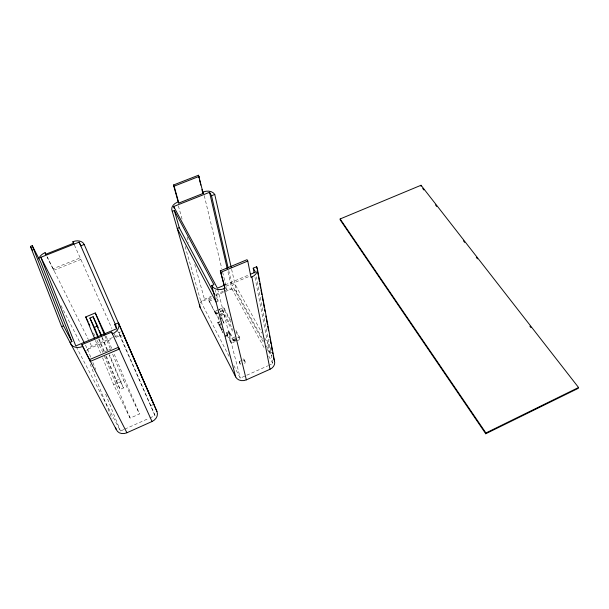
<?xml version="1.0" encoding="UTF-8"?>
<svg xmlns="http://www.w3.org/2000/svg" width="609" height="609" viewBox="0 0 609 609"><rect width="100%" height="100%" fill="white"/><g stroke="black" fill="none" stroke-linecap="round" stroke-linejoin="round"><path stroke-width="0.46" stroke-dasharray="3.04 2.28" d="M76.224 346.772L120.483 431.043L123.939 429.505M124.807 429.117L148.992 418.322M149.852 417.941L155.036 415.627L118.93 332.56L120.422 331.928M233.803 365.545L240.273 378.12L267.701 365.88M268.554 365.491L272.84 363.581L256.389 276.791M102.571 357.841L113.693 384.819L130.105 418.132L139.476 413.968L113.746 353.075M150.689 405.708L153.833 404.323M267.321 349.36L269.604 353.517L271.827 352.535M105.806 356.303L115.908 380.648L120.163 389.417L123.444 387.986L109.567 354.834M237.008 339.616L233.392 341.192L233.178 340.34L236.794 338.764M233.178 340.34L233.483 340.926L236.383 339.662M233.483 340.926L232.729 337.919L229.342 331.463L226.434 332.727L227.104 335.315L231.268 343.27L235.622 341.375M236.49 340.994L239.976 339.472L239.36 336.884L235.34 329.332M225.079 335.49L229.41 333.61L229.19 332.75L224.858 334.63M224.927 336.259L227.104 335.315M113.693 384.819L123.726 380.465L139.476 413.968M225.041 336.693L230.103 334.493L229.342 331.463M232.729 337.919L235.645 336.648M231.268 343.27L230.613 340.697L236.97 337.926M237.769 337.576L239.36 336.884M115.908 380.648L119.25 379.201L123.444 387.986M222.94 332.651L217.893 322.945L222.902 320.783L220.861 315.348M222.171 329.903L219.446 324.247L223.747 322.397L222.902 320.783M219.682 325.115L222.255 324.003M219.583 314.465L223.138 312.942L222.354 309.859L220.207 310.773M219.879 315.028L223.434 313.506L223.138 312.942M220.816 315.599L223.663 314.381L223.434 313.506M219.956 318.652L222.11 317.723M217.893 322.945L217.771 322.504L219.925 321.582M219.118 320.029L215.875 313.802L215.167 311.161L218.593 309.699M219.453 309.334L223.731 307.507L230.872 320.935M218.966 312.607L215.655 314.023L215.304 312.714L216.964 311.998M215.875 313.802L219.286 312.341M220.138 311.983L224.401 310.156L223.731 307.507M216.751 301.699L218.167 301.097L215.342 290.158M107.831 350.457L102.944 352.535L96.793 339.822M108.646 350.114L111.089 349.071M86.76 351.157A8.115 6.372 -24.3 0 1 91.746 346.354L115.413 336.358A8.024 6.334 -22.5 0 1 122.219 336.153M200.315 302.917A7.719 6.166 -14.9 0 1 204.472 299.202L211.361 296.286M215.662 294.467L223.419 291.193M224.279 290.828L226.86 289.739A7.651 6.113 -12.9 0 1 236.772 292.198L263.56 340.895M85.443 345.113L87.589 349.338L112.52 338.794M115.961 337.34L120.255 335.529L118.169 330.824M229.053 356.334L200.993 301.858L212.153 297.139M215.586 295.685L231.9 288.788L227.857 271.332M215.655 314.023L208.628 299.933L212.739 298.189M208.994 301.257L213.911 299.171M225.193 284.89L248.571 275.04M225.969 286.215L249.378 276.349M263.21 341.87L232.12 285.271L234.945 284.076L262.015 333.1M53.721 270.297L80.837 259.449L80.182 257.919L53.097 268.744L53.721 270.297L46.992 256.792M264.77 338.079L272.109 351.378M266.278 345.851L271.728 355.755M231.9 288.788L265.105 349.452M268.744 356.105L272.84 363.581M224.401 310.156L231.519 323.562M235.972 331.935L239.976 339.472M216.401 297.763L218.167 301.097M222.354 309.859L232.866 329.713M223.663 314.381L233.559 333.108M219.446 308.991L220.625 311.899L219.369 309.517M229.19 332.75L230.103 334.493M220.534 316.718L223.975 323.265L223.747 322.397M229.41 333.61L233.392 341.192M226.434 332.727L230.613 340.697M215.167 311.161L219.232 318.956M208.628 299.933L215.304 312.714M219.446 324.247L222.361 329.834M217.771 322.504L223.244 333.024M60.999 305.573L80.129 342.738M47.213 256.914L88.389 339.609M90.063 342.981L91.746 346.354M93.512 333.039L94.745 335.582M105.966 335.955L111.904 348.729M74.435 245.123L111.927 328.601M114.248 333.77L115.413 336.358M117.08 329.591L155.036 415.627M104.885 335.757L110.792 349.787M112.642 354.164L123.726 380.465M102.259 337.386L107.74 350.472M101.832 337.553L107.275 350.563M109.087 354.902L119.25 379.201M99.092 338.726L104.542 351.835M106.362 356.204L120.163 389.417M98.589 338.916L104.36 352.824M104.39 356.037L130.105 418.132M95.4 340.431L100.782 353.486M87.589 349.338L91.129 358.122M92.895 362.515L95.727 369.541M105.631 394.145L120.483 431.043M90.185 364.235L112.086 419M185.128 246.47L200.993 301.858M178.384 205.895L182.22 219.621M187.077 237L188.615 242.489M194.751 264.435L204.472 299.202M217.626 289.092L240.273 378.12M239.238 361.754L239.55 363.01A2.824 2.383 -14.4 0 0 241.293 364.776M204.274 195.634L221.767 268.516M222.65 272.208L226.86 289.739M244.795 360.657L245.1 361.913A2.824 2.383 -14.4 0 1 243.44 364.593M228.725 270.503L232.12 285.271M231.618 269.3L236.772 292.198M255.011 277.453L269.604 353.517M243.052 358.899A2.832 2.383 -14.4 0 1 243.767 362.972M240.981 363.52A2.832 2.383 -14.4 0 1 239.771 359.934M242.648 360.056A2.824 2.383 -14.4 0 1 245.1 361.913M239.558 363.01A2.824 2.383 -14.4 0 1 240.585 360.703"/><path stroke-width="0.91" d="M420.971 186.232L421.025 185.258L340.149 218.951L340.203 219.902L485.746 433.76L578.238 388.344L578.55 387.499L421.025 185.258M485.746 433.76L485.921 432.969L340.149 218.951M485.921 432.969L578.55 387.499M70.02 342.38L71.892 341.596L40.833 262.433L32.262 245.686L30.45 246.394L61.623 326.599L116.327 429.596A8.617 7.148 -28.2 0 0 126.916 432.755L152.022 421.519A8.503 7.118 -25.8 0 0 156.947 411.501L118.504 322.892L114.835 324.43L116.692 328.723L75.782 345.935L40.849 257.287L79.14 242.131L116.068 326.013M178.178 201.914L173.474 185.014L198.473 175.24L203.223 193.403L178.81 203.071L178.178 201.914L177.356 202.234A8.922 6.562 -13.5 0 0 172.271 211.338L200.247 307.697L235.698 376.948A8.153 6.92 -14.9 0 0 246.348 379.856L270.015 369.26A8.084 6.859 -12 0 0 274.37 360.703M152.022 421.519L111.622 332.133L81.85 344.664L89.523 359.614L118.481 347.297L118.991 348.485M119.25 349.079L90.254 361.426L89.523 359.614M224.325 285.256L217.398 288.171L173.687 206.512L209.542 192.307L211.521 195.748L228.086 267.732M250.307 274.309L255.506 272.124L253.23 268.181L256.648 266.742L256.998 268.599M235.698 376.948L211.742 285.598A9.516 7.498 -13.2 0 0 224.097 288.666L224.972 288.293L220.321 270.83L247.01 259.7L247.779 261.04L250.999 277.308L251.86 276.943A9.424 7.415 -10.8 0 0 256.648 266.742M211.742 285.598L213.926 284.685L174.334 210.524L172.271 211.338M221.067 272.2L247.779 261.04M97.113 325.198L93.116 316.726L89.926 318.05L94.372 327.36L97.516 326.043L98.247 327.794M61.623 326.599L63.549 325.8L71.892 341.596M94.684 338.688L85.717 316.931L95.278 312.965L105.174 334.25M214.634 294.429L179.267 227.705L177.257 228.512L216.043 302.003M153.833 404.323L84.209 244.483L80.753 245.853L79.14 242.131M211.521 195.748L214.756 194.461L231.199 267.45M173.474 185.014L174.113 186.179L199.128 176.397M422.722 188.478L423.887 189.97M435.534 204.944L436.699 206.443M463.495 240.875L464.659 242.374M476.307 257.341L477.471 258.84M529.891 326.211L531.056 327.711M203.223 193.403L202.576 192.261L203.383 191.942A8.846 6.493 -11.8 0 1 214.756 194.461M224.972 288.293L220.321 270.83M30.45 246.394L32.604 250.581M81.85 344.664L126.916 432.755M40.849 257.287L84.156 342.585M38.755 258.848A9.455 6.836 -21.5 0 1 45.104 252.689L45.949 254.379M85.717 316.931L88.183 322.016M88.998 323.714L89.82 325.404M84.209 244.483A9.333 6.783 -19.9 0 0 72.905 241.704L74.054 244.27M114.835 324.43L116.738 328.753M125.271 339.03L156.947 411.501M122.287 332.156L124.898 338.17M72.905 241.704L73.567 243.25L45.736 254.257L45.104 252.689M111.622 332.133L112.399 333.938A9.98 7.78 -22.1 0 0 118.504 322.892M95.278 312.965L104.512 334.881M99.336 330.413L101.528 335.643M93.116 316.726L101.102 335.818M94.372 327.36L98.369 336.975M89.926 318.05L97.866 337.18M115.619 427.83L116.327 429.596M32.262 245.686L63.549 325.8M173.687 206.512L174.212 208.331M174.334 210.524L179.267 227.705M174.113 186.179L178.81 203.071M224.097 288.666L246.348 379.856M198.473 175.24L199.12 177.927M199.554 179.724L200.848 185.098M201.929 189.574L202.363 191.371M209.542 192.307L227.218 268.577M251.86 276.943L270.015 369.26M253.23 268.181L254.12 272.817M257.341 268.561L274.613 361.563M257.341 270.457L258.208 275.101M258.551 276.958L259.419 281.602M259.761 283.467L260.629 288.11M260.972 289.968L261.84 294.611M262.19 296.469L263.05 301.112M263.4 302.97L264.26 307.614M264.611 309.471L264.953 311.328M265.821 315.98L266.163 317.837M266.514 319.695L267.374 324.338M267.724 326.196L268.592 330.839M269.452 335.483L269.802 337.34M270.145 339.198L271.013 343.841M271.355 345.706L272.223 350.35M272.566 352.208L272.885 353.913M273.205 355.618L273.997 359.881M200.247 307.697A7.719 6.166 -14.9 0 1 199.775 304.53M82.58 346.506A10.125 7.833 -24.2 0 1 70.301 343.111M124.365 337.637A8.024 6.334 -22.5 0 1 124.875 338.299"/></g></svg>
